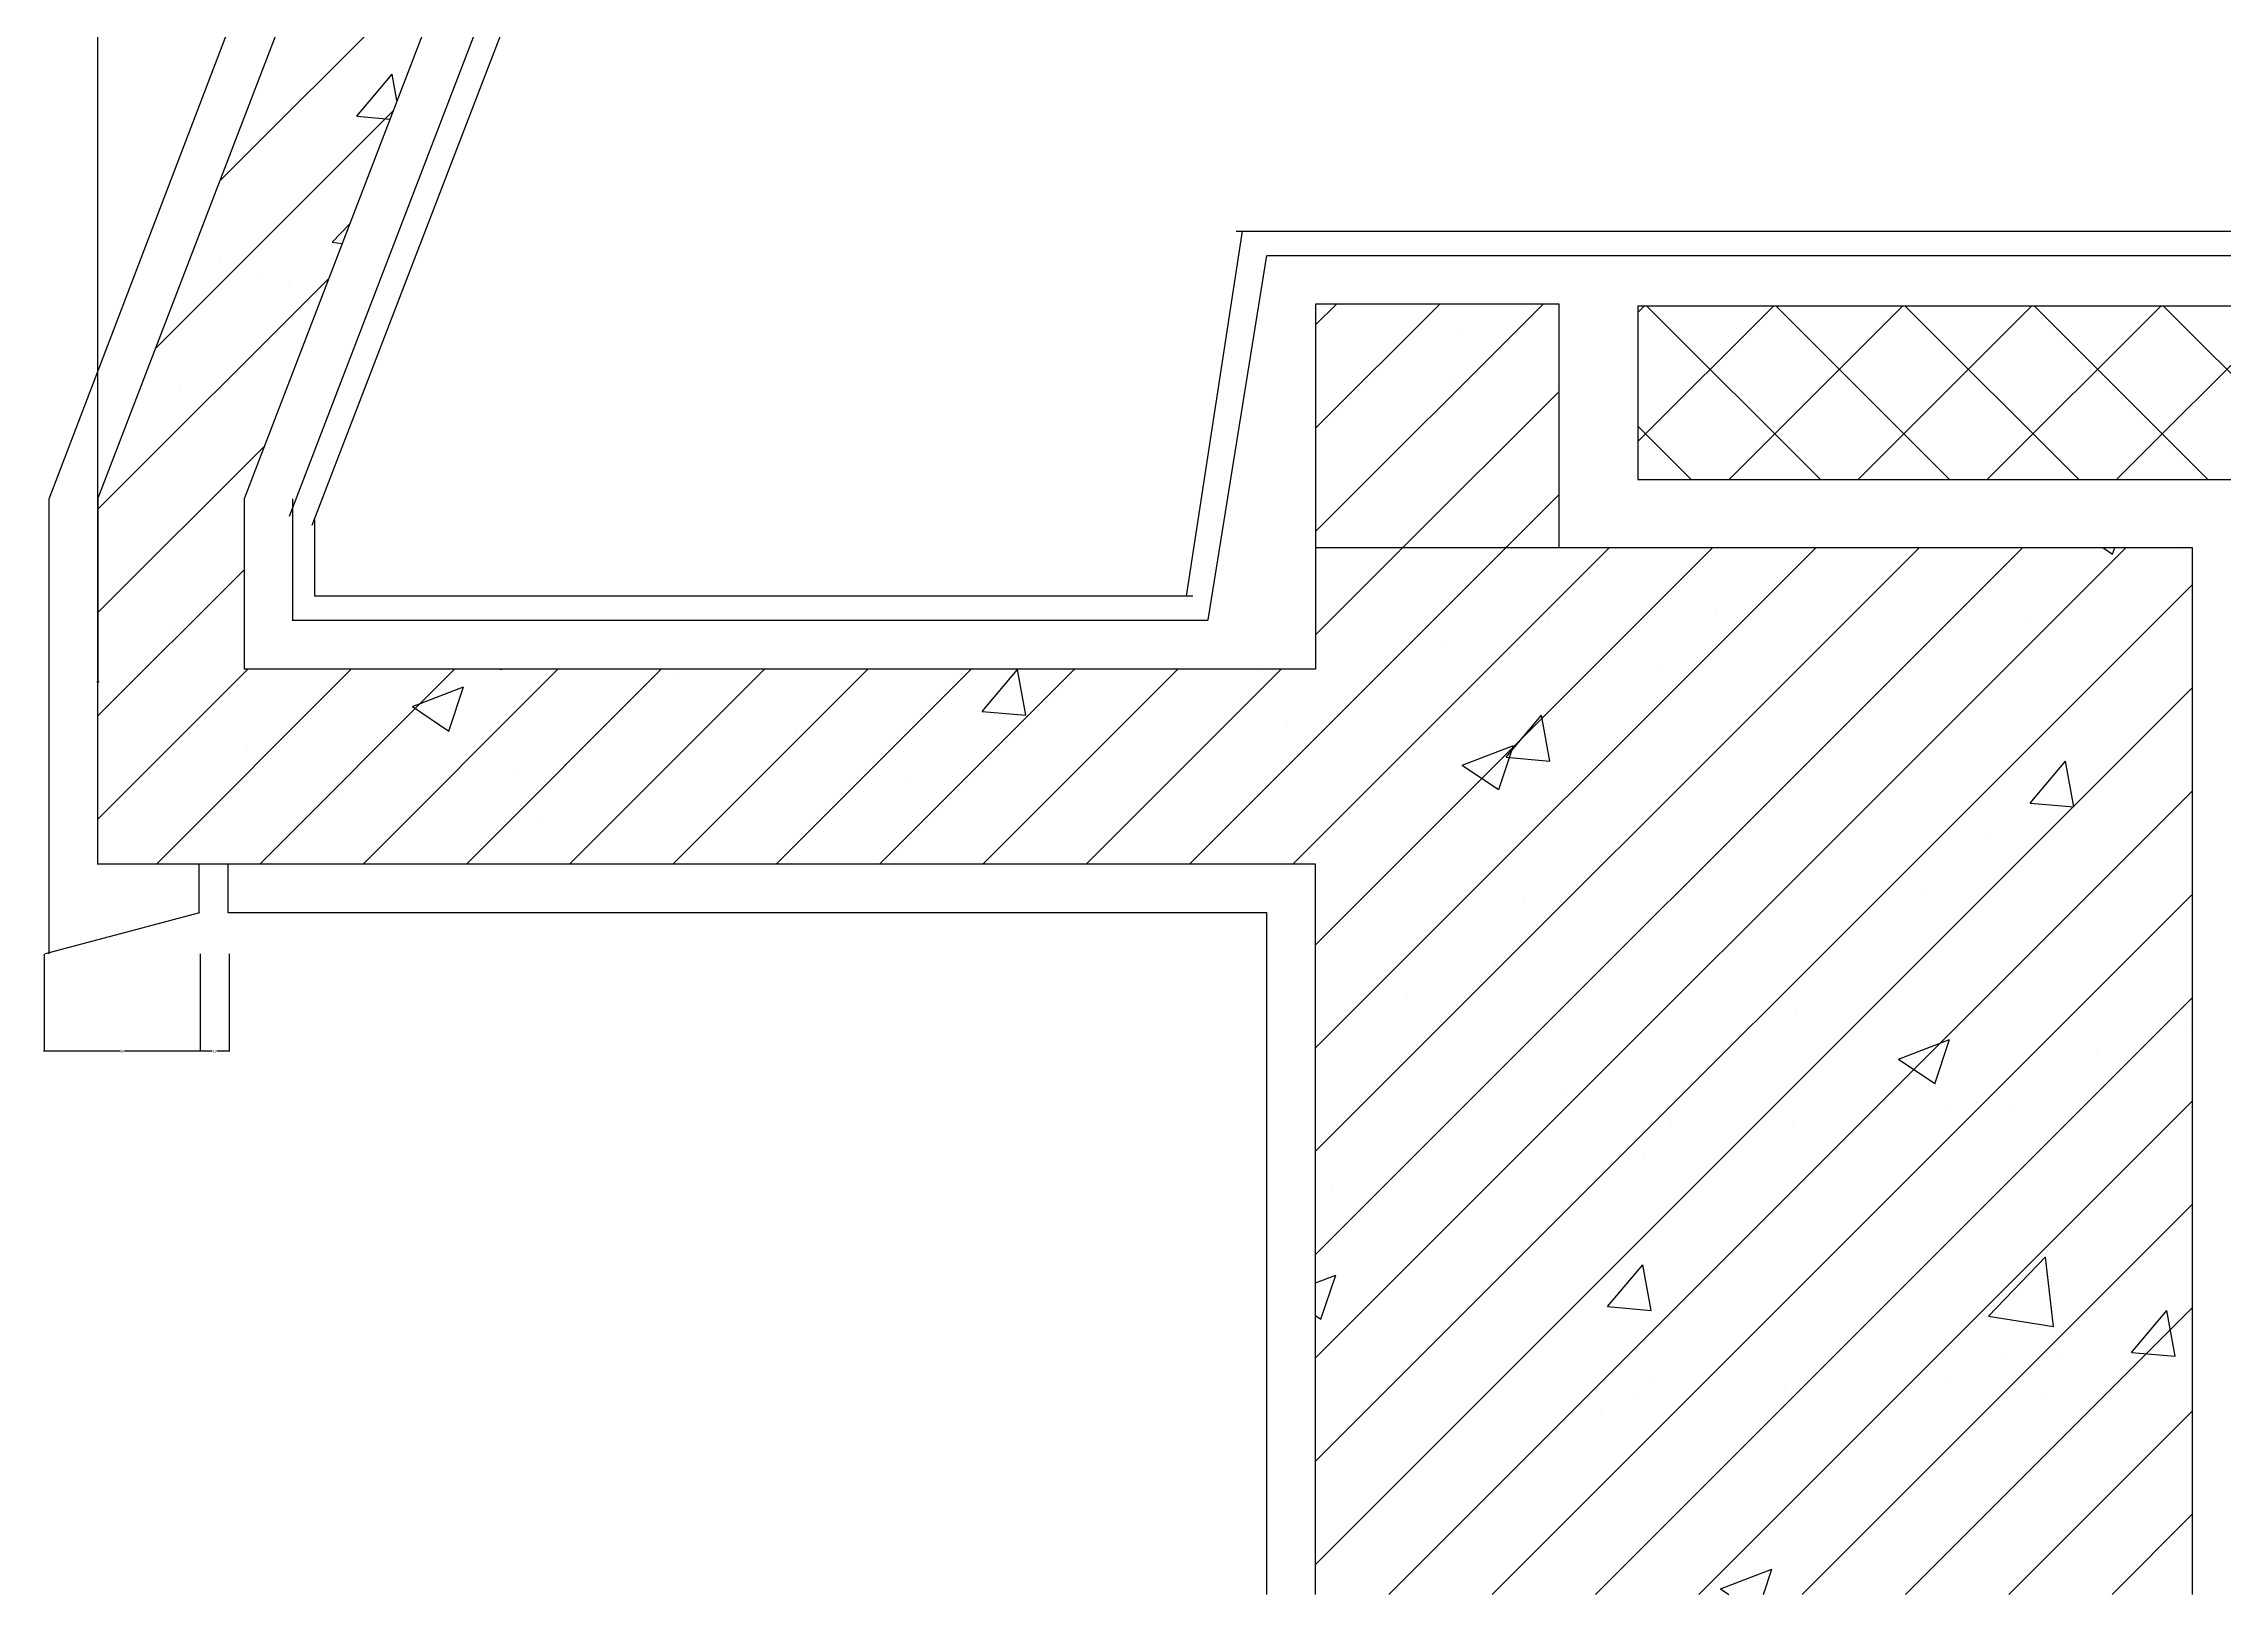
# Model space of a CAD drawing. Header units: metres. Extents: x 6166 to 7601, y 23706 to 24997.
# Drawn here: x 6183 to 7079, y 23706 to 24343 of the extents above; entities that cross this region are included whole.
import ezdxf

# ---------------------------------------------------------------- set-up
doc = ezdxf.new("R2010")
doc.units = ezdxf.units.M
doc.layers.add('PUB_DIM', color=3, linetype='Continuous')
doc.dimstyles.get("Standard").update_dxf_attribs({"dimtxt": 2.5, "dimasz": 2.5, "dimexe": 1.25, "dimexo": 0.625, "dimtad": 1, "dimcen": 2.5, "dimazin": 3, "dimtfac": 1, "dimtmove": 0, "dimatfit": 3})

# ---------------------------------------------------------------- blocks, each defined once
blk = doc.blocks.new('*D2')
for p, q in [((6205.72, 24828.23), (6205.72, 24492.23)), ((6205.47, 24492.23), (6205.22, 24492.23)), ((6205.72, 24156.23), (6205.72, 24492.23)), ((6205.72, 24492.23), (6205.72, 24492.23)), ((6205.97, 24492.23), (6206.22, 24492.23))]:
    blk.add_line(p, q)
at = {"layer": 'Defpoints'}
for p in [(6205.72, 24828.23), (6205.72, 24492.23), (6205.72, 24156.23)]:
    blk.add_point(p, dxfattribs=at)
at = {"layer": 'PUB_DIM', "insert": (6205.72, 24493.355), "char_height": 1, "attachment_point": 5}
blk.add_mtext('H', dxfattribs=at)
blk = doc.blocks.new('*D3')
for p, q in [((6205.72, 24156.23), (6205.72, 24081.23)), ((6205.47, 24081.23), (6205.22, 24081.23)), ((6205.72, 24006.23), (6205.72, 24081.23)), ((6205.72, 24081.23), (6205.72, 24081.23)), ((6205.97, 24081.23), (6206.22, 24081.23))]:
    blk.add_line(p, q)
at = {"layer": 'Defpoints'}
for p in [(6205.72, 24156.23), (6205.72, 24081.23), (6205.72, 24006.23)]:
    blk.add_point(p, dxfattribs=at)
at = {"layer": 'PUB_DIM', "insert": (6205.72, 24082.355), "char_height": 1, "attachment_point": 5}
blk.add_mtext('0', dxfattribs=at)
blk = doc.blocks.new('*D6')
for p, q in [((6183.67, 23969.5), (6183.67, 23929.53)), ((6247.67, 23969.5), (6247.67, 23929.53)), ((6214.67, 23929.53), (6183.42, 23929.53)), ((6247.92, 23929.53), (6216.67, 23929.53))]:
    blk.add_line(p, q)
at = {"layer": 'Defpoints'}
for p in [(6183.67, 23969.5), (6247.67, 23969.5), (6247.67, 23929.53)]:
    blk.add_point(p, dxfattribs=at)
at = {"layer": 'PUB_DIM', "insert": (6215.67, 23929.53), "char_height": 1, "attachment_point": 5}
blk.add_mtext('60', dxfattribs=at)
blk = doc.blocks.new('*D7')
for p, q in [((6247.67, 23969.5), (6247.67, 23929.53)), ((6259.67, 23969.5), (6259.67, 23929.53)), ((6252.67, 23929.53), (6247.42, 23929.53)), ((6259.92, 23929.53), (6254.67, 23929.53))]:
    blk.add_line(p, q)
at = {"layer": 'Defpoints'}
for p in [(6247.67, 23969.5), (6259.67, 23969.5), (6259.67, 23929.53)]:
    blk.add_point(p, dxfattribs=at)
at = {"layer": 'PUB_DIM', "insert": (6253.67, 23929.53), "char_height": 1, "attachment_point": 5}
blk.add_mtext('10', dxfattribs=at)

msp = doc.modelspace()

# ---------------------------------------------------------------- linework, layer by layer
for p, q in [((6255.9, 24287.12), (6353.28, 24384.5)), ((6312.04, 24313.55), (6326.5, 24330.78)), ((6328.51, 24319.98), (6326.52, 24330.78)), ((6229.47, 24218.26), (6326.85, 24315.64)), ((6312.04, 24313.55), (6325.59, 24312.36)), ((6301.97, 24261.83), (6309.01, 24269.17)), ((6301.97, 24261.83), (6305.95, 24261.21)), ((6255.47, 24254.26), (6255.47, 24254.26)), ((6205.72, 24152.09), (6300.42, 24246.79)), ((6272.03, 24247.27), (6272.03, 24247.27)), ((6283.93, 24245.77), (6283.93, 24245.77)), ((6705.72, 24227.82), (6714.29, 24236.39)), ((6705.72, 24185.4), (6756.71, 24236.39)), ((6705.72, 24142.97), (6799.14, 24236.39)), ((6838.09, 24235.52), (6838.09, 24164.29)), ((7169.01, 24235.52), (6838.09, 24235.52)), ((6838.09, 24179.88), (6893.72, 24235.52)), ((6838.09, 24232.91), (6840.69, 24235.52)), ((6913.06, 24164.29), (6841.83, 24235.52)), ((6875.53, 24164.29), (6946.75, 24235.52)), ((6966.09, 24164.29), (6894.86, 24235.52)), ((6928.56, 24164.29), (6999.79, 24235.52)), ((7019.12, 24164.29), (6947.89, 24235.52)), ((6981.59, 24164.29), (7052.82, 24235.52)), ((7072.15, 24164.29), (7000.93, 24235.52)), ((7034.63, 24164.29), (7105.85, 24235.52)), ((7125.19, 24164.29), (7053.96, 24235.52)), ((6764.37, 24225.48), (6764.37, 24225.48)), ((6239.79, 24201.75), (6239.79, 24201.75)), ((6741.57, 24136.39), (6805.72, 24200.54)), ((6760.76, 24203.68), (6760.76, 24203.68)), ((6860.02, 24164.29), (6838.09, 24186.22)), ((6205.72, 24109.66), (6273.98, 24177.93)), ((6838.09, 24164.29), (7169.01, 24164.29)), ((6185.72, 23969.5), (6185.72, 24156.39)), ((6783.99, 24136.39), (6805.72, 24158.12)), ((6791.84, 24143.47), (6791.84, 24143.47)), ((6653.99, 24006.39), (6783.99, 24136.39)), ((6696.42, 24006.39), (6826.42, 24136.39)), ((6705.72, 24100.54), (6741.57, 24136.39)), ((6705.72, 23973.26), (6868.85, 24136.39)), ((6705.72, 23930.84), (6911.27, 24136.39)), ((6705.72, 23888.41), (6953.7, 24136.39)), ((6705.72, 23845.99), (6996.12, 24136.39)), ((6705.72, 23803.56), (7038.55, 24136.39)), ((7029.02, 24136.39), (7032.98, 24133.72)), ((7033, 24133.72), (7033.9, 24136.39)), ((7060.03, 24135.15), (7060.03, 24135.15)), ((6205.72, 24067.23), (6265.72, 24127.23)), ((6705.72, 23761.13), (7065.72, 24121.13)), ((6870.57, 24110.2), (6870.57, 24110.2)), ((6236.14, 24101.89), (6236.14, 24101.89)), ((6801.58, 24106.51), (6801.58, 24106.51)), ((6961.73, 24099.75), (6961.73, 24099.75)), ((6999.43, 24105.17), (6999.43, 24105.17)), ((6756.95, 24095.25), (6756.95, 24095.25)), ((6205.72, 24024.81), (6267.3, 24086.39)), ((6229.73, 24006.39), (6309.73, 24086.39)), ((6272.16, 24006.39), (6352.16, 24086.39)), ((6314.58, 24006.39), (6394.58, 24086.39)), ((6357.01, 24006.39), (6437.01, 24086.39)), ((6370.77, 24086.39), (6371.59, 24086.32)), ((6371.61, 24086.32), (6371.6, 24086.39)), ((6399.43, 24006.39), (6479.43, 24086.39)), ((6441.86, 24006.39), (6521.86, 24086.39)), ((6441.93, 24083.41), (6441.93, 24083.41)), ((6484.29, 24006.39), (6564.29, 24086.39)), ((6526.71, 24006.39), (6606.71, 24086.39)), ((6568.84, 24069.06), (6583.3, 24086.3)), ((6569.14, 24006.39), (6649.14, 24086.39)), ((6586.79, 24067.49), (6583.32, 24086.3)), ((6611.57, 24006.39), (6691.57, 24086.39)), ((6681.84, 24085.36), (6681.84, 24085.36)), ((6847.9, 24085.96), (6847.9, 24085.96)), ((6334.85, 24071.06), (6355.86, 24079.12)), ((6349.79, 24060.99), (6355.87, 24079.12)), ((6705.72, 23718.71), (7065.72, 24078.71)), ((6334.85, 24071.06), (6349.77, 24060.99)), ((6568.84, 24069.06), (6586.77, 24067.5)), ((6693.87, 24064.84), (6693.87, 24064.84)), ((6784.02, 24050.24), (6798.48, 24067.48)), ((6801.97, 24048.66), (6798.5, 24067.47)), ((6492.38, 24060.42), (6492.38, 24060.42)), ((6765.99, 24047.03), (6787, 24055.09)), ((6780.93, 24036.96), (6787.01, 24055.09)), ((6266.97, 24053.38), (6266.97, 24053.38)), ((6378.76, 24045.46), (6378.76, 24045.46)), ((6765.99, 24047.03), (6780.91, 24036.96)), ((6784.02, 24050.24), (6801.95, 24048.67)), ((6999.2, 24031.41), (7013.66, 24048.65)), ((7017.15, 24029.84), (7013.68, 24048.64)), ((6538.05, 24042.35), (6538.05, 24042.35)), ((6735.83, 23706.39), (7065.72, 24036.28)), ((6303.66, 24035.57), (6303.66, 24035.57)), ((6999.2, 24031.41), (7017.13, 24029.84)), ((7056.21, 24026.71), (7056.21, 24026.71)), ((6386.52, 24023.14), (6386.52, 24023.14)), ((6981.11, 24016.82), (6981.11, 24016.82)), ((6247.26, 23986.39), (6247.26, 24006.39)), ((6259.25, 23986.39), (6259.25, 24006.39)), ((6995.79, 24005.3), (6995.79, 24005.3)), ((6778.26, 23706.39), (7065.72, 23993.85)), ((6791.64, 23991.88), (6791.64, 23991.88)), ((6954.41, 23994.5), (6954.41, 23994.5)), ((6247.39, 23986.39), (6184.02, 23969.5)), ((6685.72, 23986.39), (6259.25, 23986.39)), ((6685.72, 23706.39), (6685.72, 23986.42)), ((6844.25, 23986.09), (6844.25, 23986.09)), ((6779.45, 23964.47), (6779.45, 23964.47)), ((6743.16, 23953.22), (6743.16, 23953.22)), ((6820.68, 23706.39), (7065.72, 23951.43)), ((6903.31, 23946.45), (6903.31, 23946.45)), ((7063.45, 23939.68), (7063.45, 23939.68)), ((6945.06, 23926.24), (6966.07, 23934.31)), ((6960, 23916.17), (6966.09, 23934.3)), ((7026.3, 23928.63), (7026.3, 23928.63)), ((6945.06, 23926.24), (6959.98, 23916.18)), ((6806.42, 23912.92), (6806.42, 23912.92)), ((6863.11, 23706.39), (7065.72, 23909)), ((6966.56, 23906.15), (6966.56, 23906.15)), ((6977.29, 23908.39), (6977.29, 23908.39)), ((6992.14, 23905.43), (6992.14, 23905.43)), ((6851.34, 23898.6), (6851.34, 23898.6)), ((6902.19, 23898.5), (6902.19, 23898.5)), ((6840.61, 23886.23), (6840.61, 23886.23)), ((6712.72, 23873.56), (6712.72, 23873.56)), ((6905.54, 23706.39), (7065.72, 23866.57)), ((6825.64, 23824.58), (6840.11, 23841.82)), ((6843.59, 23823.01), (6840.12, 23841.81)), ((6982.09, 23820.63), (7005.45, 23844.98)), ((7008.79, 23816.48), (7005.47, 23844.97)), ((6705.72, 23834.37), (6714, 23837.55)), ((6707.94, 23819.41), (6714.02, 23837.54)), ((6705.72, 23820.9), (6707.92, 23819.42)), ((6825.64, 23824.58), (6843.57, 23823.01)), ((6947.96, 23706.39), (7065.72, 23824.15)), ((7040.82, 23805.76), (7055.28, 23822.99)), ((7058.77, 23804.18), (7055.3, 23822.99)), ((6982.09, 23820.63), (7008.77, 23816.49)), ((6988.49, 23805.56), (6988.49, 23805.56)), ((7011.99, 23805.02), (7011.99, 23805.02)), ((7040.82, 23805.76), (7058.75, 23804.19)), ((6843.62, 23793.96), (6843.62, 23793.96)), ((6836.96, 23786.36), (6836.96, 23786.36)), ((6898.37, 23790.07), (6898.37, 23790.07)), ((6965.91, 23793.62), (6965.91, 23793.62)), ((7003.77, 23787.19), (7003.77, 23787.19)), ((6823.27, 23780.18), (6823.27, 23780.18)), ((6990.39, 23706.39), (7065.72, 23781.72)), ((6790.96, 23763.58), (6790.96, 23763.58)), ((7032.82, 23706.39), (7065.72, 23739.29)), ((6872.07, 23708.7), (6893.07, 23716.76)), ((6889.61, 23706.39), (6893.09, 23716.76)), ((6872.07, 23708.7), (6875.49, 23706.39))]:
    msp.add_line(p, q)
msp.add_lwpolyline([(6185.72, 24156.39), (6450, 24848.57), (6552.84, 24848.57), (6469.22, 24630.72), (6482.38, 24621.79), (6459.13, 24559.84), (6443.63, 24567.58, -0.53), (6443.63, 24513.37)], format="xyb")
for points in [[(6705.72, 23706.39), (6705.72, 24006.39), (6205.72, 24006.39), (6205.72, 24156.39), (6463.74, 24828.57), (6523.74, 24828.57), (6265.72, 24156.39), (6265.72, 24086.39)], [(6705.72, 23706.39), (6705.72, 24006.39), (6205.72, 24006.39), (6205.72, 24156.39), (6463.74, 24828.57), (6523.74, 24828.57), (6265.72, 24156.39), (6265.72, 24086.39)], [(6284.39, 24149.23), (6430.36, 24529.49)], [(6293.72, 24145.64), (6440.17, 24526.48)], [(6652.78, 24116.43), (6675.72, 24266.39)], [(6673.14, 24266.39), (7169.36, 24266.39)], [(6661.69, 24106.75), (6685.72, 24256.39)], [(6685.99, 24256.39), (7169.36, 24256.39)], [(6805.72, 24136.39), (6805.72, 24236.39), (6705.72, 24236.39), (6705.72, 24086.39), (6265.64, 24086.39)], [(6805.72, 24136.39), (6805.72, 24236.39), (6705.72, 24236.39), (6705.72, 24086.39), (6265.64, 24086.39)], [(6285.72, 24106.25), (6285.72, 24156.39)], [(6294.79, 24116.39), (6294.79, 24147.96)], [(6705.72, 24136.39), (7065.72, 24136.39), (7065.72, 23706.39)], [(6705.72, 24136.39), (7065.72, 24136.39), (7065.72, 23706.39)], [(6655.32, 24116.39), (6294.79, 24116.39)], [(6661.69, 24106.39), (6285.72, 24106.39)]]:
    msp.add_lwpolyline(points)

# ---------------------------------------------------------------- dimensions: what is measured, and where the dimension line sits
at = {"layer": 'PUB_DIM'}
for base, p1, p2, text, picture, middle in [((6205.72, 24492.23), (6205.72, 24156.23), (6205.72, 24828.23), 'H', '*D2', (6205.72, 24493.355)), ((6247.67, 23929.53), (6247.67, 23969.5), (6183.67, 23969.5), '60', '*D6', (6215.67, 23929.53)), ((6259.67, 23929.53), (6259.67, 23969.5), (6247.67, 23969.5), '10', '*D7', (6253.67, 23929.53))]:
    dim = msp.add_linear_dim(base=base, p1=p1, p2=p2, text=text, dimstyle='Standard', dxfattribs=at)
    dim.commit()
    dim.dimension.update_dxf_attribs({"geometry": picture, "text_midpoint": middle})
dim = msp.add_linear_dim(base=(6205.72, 24081.23), p1=(6205.72, 24006.23), p2=(6205.72, 24156.23), dimstyle='Standard', dxfattribs=at)
dim.commit()
dim.dimension.update_dxf_attribs({"geometry": '*D3', "text_midpoint": (6205.72, 24082.355)})

doc.saveas('drawing.dxf')
